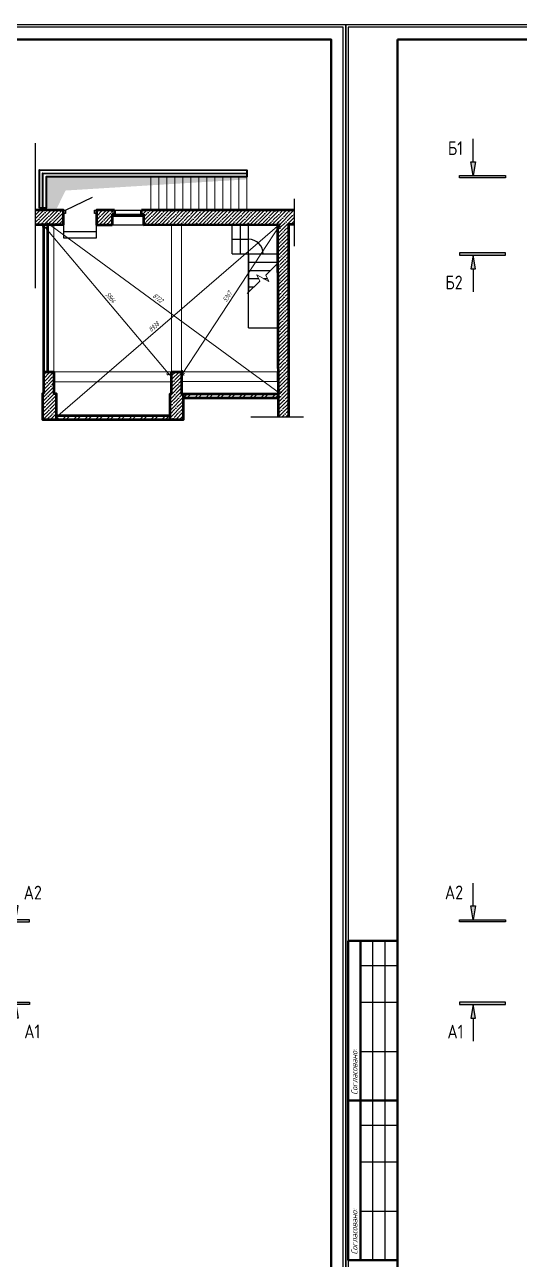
# Model space of a CAD drawing. Header units: millimetres. Extents: x -85477 to 745244, y -3684 to 128206.
# Drawn here: x 598569 to 613658, y 59667 to 97364 of the extents above; entities that cross this region are included whole.
import ezdxf
from ezdxf.enums import TextEntityAlignment as Align

# ---------------------------------------------------------------- set-up
doc = ezdxf.new("R2010")
doc.units = ezdxf.units.MM
doc.linetypes.add('ACAD_ISO02W100', pattern=[15, 12, -3])
doc.layers.add('БЛОКИ', color=7, linetype='Continuous')
doc.layers.add('ФОРМАТ', color=7, linetype='Continuous')
doc.layers.add('РАЗМЕРЫ', color=5, linetype='Continuous', lineweight=15)
doc.layers.add('СТЕНЫ 01', color=7, linetype='Continuous', lineweight=50)
doc.layers.add('ШТРИХОВКА', color=3, linetype='Continuous', transparency=0.5)
doc.styles.add('ism - 01', font='simplex.shx', dxfattribs={"width": 0.62, "oblique": 15, "height": 150})
doc.styles.add('ism - 02', font='simplex.shx', dxfattribs={"width": 0.8, "oblique": 15, "height": 150})
doc.styles.get("Standard").update_dxf_attribs({"font": 'arial.ttf'})
doc.styles.add('TITLE', font='romant.shx', dxfattribs={"width": 0.8})
doc.linetypes.add('ограждение2', pattern='A,6.35,-2.54,[132,ltypeshp.shx,S=2.54,R=0,X=-2.54,Y=0],-2.54,25.4', length=36.83)
doc.dimstyles.new('ism - 02', dxfattribs={"dimtxt": 150, "dimasz": 120, "dimexe": 50, "dimexo": 100, "dimgap": 65, "dimtad": 1, "dimdec": 0, "dimtxsty": 'ism - 01', "dimblk": 'OBLIQUE', "dimcen": 0, "dimdle": 50, "dimadec": 0, "dimazin": 0, "dimtfac": 1, "dimtdec": 0, "dimtmove": 1, "dimatfit": 3, "dimldrblk": 'OBLIQUE', "dimfxl": 1, "dimlwd": -1, "dimlwe": -1, "dimarcsym": 0})
doc.dimstyles.new('горизонтальный М100', dxfattribs={"dimscale": 100, "dimtxt": 3, "dimasz": 2, "dimexe": 2, "dimexo": 1, "dimgap": 1, "dimtad": 1, "dimtih": 1, "dimtoh": 1, "dimdec": 0, "dimzin": 1, "dimdsep": 46, "dimtxsty": 'Standard', "dimblk": 'OBLIQUE', "dimcen": 0, "dimdle": 2, "dimadec": 0, "dimazin": 0, "dimtfac": 1, "dimtdec": 0, "dimtmove": 0, "dimatfit": 3, "dimfxl": 1, "dimtolj": 1, "dimtzin": 0, "dimarcsym": 0})
pattern_1 = [(45, (31500, 6e-11), (-112.2532, 112.2532), []), (45, (31612.25, 6e-11), (-112.2532, 112.2532), [198.4375, -39.6875, 0, -39.6875])]

# ---------------------------------------------------------------- blocks, each defined once
blk = doc.blocks.new('*D318')
at = {"layer": 'Defpoints', "color": 0, "linetype": 'ByBlock', "ltscale": 1.333333, "transparency": 16777216}
for p in [(0, 594), (0, 594), (0, 0)]:
    blk.add_point(p, dxfattribs=at)
at = {"layer": 'ФОРМАТ', "color": 0, "linetype": 'ByBlock', "lineweight": -2, "ltscale": 1.333333, "transparency": 16777216}
blk.add_line((0, 0), (0, 594), dxfattribs=at)
at = {"layer": 'ФОРМАТ', "color": 0, "linetype": 'ByBlock', "lineweight": -2, "ltscale": 1.333333, "transparency": 16777216, "insert": (-25.29, 3.78), "char_height": 150, "attachment_point": 5, "style": 'ism - 02'}
blk.add_mtext('\\A1;{\\H0.012x;594}', dxfattribs=at)
blk = doc.blocks.new('_None')
blk = doc.blocks.new('*U130')
h = blk.add_hatch(color=0)
h.paths.add_polyline_path([(-750, -325), (-700, -325), (-700, -25)])
h.paths.add_polyline_path([(-700, -25), (-700, -325), (-650, -325)])
h.paths.add_polyline_path([(0, -25), (0, 25), (-1000, 25), (-1000, -25)])
h = blk.add_hatch(color=0)
h.paths.add_polyline_path([(11881, -325), (11831, -325), (11831, -25)])
h.paths.add_polyline_path([(11831, -25), (11831, -325), (11781, -325)])
h.paths.add_polyline_path([(11131, -25), (11131, 25), (12131, 25), (12131, -25)])
at = {"color": 0}
for p, q in [((0, 25), (-1000, 25)), ((-1000, 25), (-1000, -25)), ((0, -25), (0, 25)), ((11131, -25), (11131, 25)), ((11131, 25), (12131, 25)), ((12131, 25), (12131, -25)), ((-1000, -25), (0, -25)), ((-700, -25), (-750, -325)), ((-650, -325), (-700, -25)), ((12131, -25), (11131, -25)), ((11781, -325), (11831, -25)), ((11831, -25), (11881, -325)), ((-750, -325), (-650, -325)), ((-700, -325), (-700, -825)), ((11881, -325), (11781, -325)), ((11831, -325), (11831, -825))]:
    blk.add_line(p, q, dxfattribs=at)
at = {"color": 0, "style": 'TITLE', "width": 0.8}
for tag, p in [('ЗНАЧЕНИЕ_2', (-1070, -615)), ('ЗНАЧЕНИЕ_1', (12251, -620))]:
    blk.add_attdef(tag, text='', height=300, dxfattribs=at).set_placement(p, align=Align.MIDDLE_CENTER)
blk = doc.blocks.new('*U132')
h = blk.add_hatch(color=0)
h.paths.add_polyline_path([(-750, 325), (-700, 325), (-700, 25)])
h.paths.add_polyline_path([(-700, 25), (-700, 325), (-650, 325)])
h.paths.add_polyline_path([(0, 25), (0, -25), (-1000, -25), (-1000, 25)])
h = blk.add_hatch(color=0)
h.paths.add_polyline_path([(11881, 325), (11831, 325), (11831, 25)])
h.paths.add_polyline_path([(11831, 25), (11831, 325), (11781, 325)])
h.paths.add_polyline_path([(11131, 25), (11131, -25), (12131, -25), (12131, 25)])
at = {"color": 0}
for p, q in [((-700, 325), (-700, 825)), ((11831, 325), (11831, 825)), ((-750, 325), (-650, 325)), ((-700, 25), (-750, 325)), ((-650, 325), (-700, 25)), ((11881, 325), (11781, 325)), ((11781, 325), (11831, 25)), ((11831, 25), (11881, 325)), ((-1000, 25), (0, 25)), ((-1000, -25), (-1000, 25)), ((0, 25), (0, -25)), ((12131, 25), (11131, 25)), ((11131, 25), (11131, -25)), ((12131, -25), (12131, 25)), ((0, -25), (-1000, -25)), ((11131, -25), (12131, -25))]:
    blk.add_line(p, q, dxfattribs=at)
at = {"color": 0, "style": 'TITLE', "width": 0.8}
for tag, p in [('ЗНАЧЕНИЕ_2', (-1060, 615)), ('ЗНАЧЕНИЕ_1', (12220, 620))]:
    blk.add_attdef(tag, text='', height=300, dxfattribs=at).set_placement(p, align=Align.MIDDLE_CENTER)
blk = doc.blocks.new('*U1316')
h = blk.add_hatch(color=0)
h.paths.add_polyline_path([(-750, 325), (-700, 325), (-700, 25)])
h.paths.add_polyline_path([(-700, 25), (-700, 325), (-650, 325)])
h.paths.add_polyline_path([(0, 25), (0, -25), (-1000, -25), (-1000, 25)])
h = blk.add_hatch(color=0)
h.paths.add_polyline_path([(11381, 325), (11331, 325), (11331, 25)])
h.paths.add_polyline_path([(11331, 25), (11331, 325), (11281, 325)])
h.paths.add_polyline_path([(10631, 25), (10631, -25), (11631, -25), (11631, 25)])
at = {"color": 0}
for p, q in [((-700, 325), (-700, 825)), ((11331, 325), (11331, 825)), ((-750, 325), (-650, 325)), ((-700, 25), (-750, 325)), ((-650, 325), (-700, 25)), ((11381, 325), (11281, 325)), ((11281, 325), (11331, 25)), ((11331, 25), (11381, 325)), ((-1000, 25), (0, 25)), ((-1000, -25), (-1000, 25)), ((0, 25), (0, -25)), ((11631, 25), (10631, 25)), ((10631, 25), (10631, -25)), ((11631, -25), (11631, 25)), ((0, -25), (-1000, -25)), ((10631, -25), (11631, -25))]:
    blk.add_line(p, q, dxfattribs=at)
at = {"color": 0, "style": 'TITLE', "width": 0.8}
for tag, p in [('ЗНАЧЕНИЕ_2', (-1123, 615)), ('ЗНАЧЕНИЕ_1', (11751, 620))]:
    blk.add_attdef(tag, text='', height=300, dxfattribs=at).set_placement(p, align=Align.MIDDLE_CENTER)
blk = doc.blocks.new('*U1315')
h = blk.add_hatch(color=0)
h.paths.add_polyline_path([(-750, -325), (-700, -325), (-700, -25)])
h.paths.add_polyline_path([(-700, -25), (-700, -325), (-650, -325)])
h.paths.add_polyline_path([(0, -25), (0, 25), (-1000, 25), (-1000, -25)])
h = blk.add_hatch(color=0)
h.paths.add_polyline_path([(11473, -325), (11423, -325), (11423, -25)])
h.paths.add_polyline_path([(11423, -25), (11423, -325), (11373, -325)])
h.paths.add_polyline_path([(10723, -25), (10723, 25), (11723, 25), (11723, -25)])
at = {"color": 0}
for p, q in [((0, 25), (-1000, 25)), ((-1000, 25), (-1000, -25)), ((0, -25), (0, 25)), ((10723, -25), (10723, 25)), ((10723, 25), (11723, 25)), ((11723, 25), (11723, -25)), ((-1000, -25), (0, -25)), ((-700, -25), (-750, -325)), ((-650, -325), (-700, -25)), ((11723, -25), (10723, -25)), ((11373, -325), (11423, -25)), ((11423, -25), (11473, -325)), ((-750, -325), (-650, -325)), ((-700, -325), (-700, -825)), ((11473, -325), (11373, -325)), ((11423, -325), (11423, -825))]:
    blk.add_line(p, q, dxfattribs=at)
at = {"color": 0, "style": 'TITLE', "width": 0.8}
for tag, p in [('ЗНАЧЕНИЕ_2', (-1031, -615)), ('ЗНАЧЕНИЕ_1', (11811, -620))]:
    blk.add_attdef(tag, text='', height=300, dxfattribs=at).set_placement(p, align=Align.MIDDLE_CENTER)
blk = doc.blocks.new('*U1236')
at = {"layer": 'РАЗМЕРЫ', "color": 0, "ltscale": 100}
for p, q in [((-243, -243), (141, 141)), ((-146, -429), (-517, -234)), ((-517, -234), (-420, -420)), ((-243, -243), (-146, -429)), ((-804, -804), (-420, -420))]:
    blk.add_line(p, q, dxfattribs=at)
blk = doc.blocks.new('_Oblique')
at = {"color": 0, "lineweight": -2}
blk.add_line((-0.5, -0.5), (0.5, 0.5), dxfattribs=at)
blk = doc.blocks.new('*D1305')
at = {"layer": 'Defpoints', "color": 0}
for p in [(599273, 91254), (606305, 86094), (606327, 86124)]:
    blk.add_point(p, dxfattribs=at)
at = {"layer": 'РАЗМЕРЫ', "color": 0}
for p, q in [((599254, 91314), (606368, 86094)), ((599332, 91334), (599324, 91324)), ((606364, 86174), (606357, 86164))]:
    blk.add_line(p, q, dxfattribs=at)
at = {"layer": 'РАЗМЕРЫ', "color": 0, "xscale": 120, "yscale": 120, "zscale": 120}
for p, rotation in [((599295, 91284), 143.7311858460542), ((606327, 86124), 323.7311858460542)]:
    blk.add_blockref('_Oblique', p, dxfattribs=dict(at, rotation=rotation))
at = {"layer": 'РАЗМЕРЫ', "color": 0, "insert": (602633, 89016), "char_height": 150, "attachment_point": 5, "rotation": 323.7312, "style": 'ism - 01'}
blk.add_mtext('8722', dxfattribs=at)
blk = doc.blocks.new('*D1306')
at = {"layer": 'Defpoints', "color": 0}
for p in [(606291, 91261), (606313, 91235), (599528, 85417)]:
    blk.add_point(p, dxfattribs=at)
at = {"layer": 'РАЗМЕРЫ', "color": 0}
for p, q in [((599512, 85358), (606350, 91268)), ((606356, 91185), (606345, 91197)), ((599593, 85341), (599582, 85353))]:
    blk.add_line(p, q, dxfattribs=at)
at = {"layer": 'РАЗМЕРЫ', "color": 0, "xscale": 120, "yscale": 120, "zscale": 120}
for p, rotation in [((606313, 91235), 40.83074074858188), ((599550, 85391), 220.8307407485819)]:
    blk.add_blockref('_Oblique', p, dxfattribs=dict(at, rotation=rotation))
at = {"layer": 'РАЗМЕРЫ', "color": 0, "insert": (602510, 88140), "char_height": 150, "attachment_point": 5, "rotation": 40.8307, "style": 'ism - 01'}
blk.add_mtext('8938', dxfattribs=at)
blk = doc.blocks.new('*D1308')
at = {"layer": 'Defpoints', "color": 0}
for p in [(599273, 91254), (603051, 86769), (602966, 86698)]:
    blk.add_point(p, dxfattribs=at)
at = {"layer": 'РАЗМЕРЫ', "color": 0}
for p, q in [((599196, 91189), (599150, 91151)), ((599156, 91221), (602999, 86660)), ((602974, 86704), (602928, 86666))]:
    blk.add_line(p, q, dxfattribs=at)
at = {"layer": 'РАЗМЕРЫ', "color": 0, "xscale": 120, "yscale": 120, "zscale": 120}
for p, rotation in [((599188, 91183), 130.1095611311291), ((602966, 86698), 310.1095611311291)]:
    blk.add_blockref('_Oblique', p, dxfattribs=dict(at, rotation=rotation))
at = {"layer": 'РАЗМЕРЫ', "color": 0, "insert": (601190, 89035), "char_height": 150, "attachment_point": 5, "rotation": 310.1096, "style": 'ism - 01'}
blk.add_mtext('5864', dxfattribs=at)
blk = doc.blocks.new('*D1309')
at = {"layer": 'Defpoints', "color": 0}
for p in [(606291, 91261), (606343, 91227), (603353, 86769)]:
    blk.add_point(p, dxfattribs=at)
at = {"layer": 'РАЗМЕРЫ', "color": 0}
for p, q in [((603377, 86693), (606370, 91269)), ((606374, 91206), (606384, 91199)), ((603436, 86714), (603446, 86707))]:
    blk.add_line(p, q, dxfattribs=at)
at = {"layer": 'РАЗМЕРЫ', "color": 0, "xscale": 120, "yscale": 120, "zscale": 120}
for p, rotation in [((606343, 91227), 56.81324127813126), ((603405, 86735), 236.8132412781312)]:
    blk.add_blockref('_Oblique', p, dxfattribs=dict(at, rotation=rotation))
at = {"layer": 'РАЗМЕРЫ', "color": 0, "insert": (604750, 89061), "char_height": 150, "attachment_point": 5, "rotation": 56.8132, "style": 'ism - 01'}
blk.add_mtext('5367', dxfattribs=at)
blk = doc.blocks.new('*U316')
at = {"layer": 'ФОРМАТ', "linetype": 'ByBlock', "lineweight": -2, "ltscale": 1.333333}
for p, q in [((0, 594), (-420, 594)), ((-420, 594), (-420, 0)), ((0, 0), (0, 594))]:
    blk.add_line(p, q, dxfattribs=at)
at = {"layer": 'ФОРМАТ', "linetype": 'ByBlock', "lineweight": -2}
for p, q in [((-409, 156), (-409, 221)), ((-404, 156), (-404, 221)), ((-409, 91), (-409, 156)), ((-404, 91), (-404, 156))]:
    blk.add_line(p, q, dxfattribs=at)
at = {"layer": 'ФОРМАТ', "linetype": 'ByBlock', "lineweight": -2, "ltscale": 1.333333}
blk.add_lwpolyline([(-419, 1), (-1, 1), (-1, 593), (-419, 593)], close=True, dxfattribs=at)
at = {"layer": 'ФОРМАТ', "linetype": 'ByBlock', "lineweight": 40}
blk.add_lwpolyline([(-399, 588), (-6, 588), (-6, 6), (-399, 6)], close=True, dxfattribs=at)
for points in [[(-399, 221), (-419, 221), (-419, 156), (-399, 156)], [(-414, 156), (-414, 221)], [(-399, 156), (-419, 156), (-419, 91), (-399, 91)], [(-414, 91), (-414, 156)]]:
    blk.add_lwpolyline(points, dxfattribs=at)
at = {"layer": 'ФОРМАТ', "linetype": 'ByBlock', "lineweight": -2}
for points in [[(-414, 211), (-399, 211)], [(-414, 196), (-399, 196)], [(-414, 176), (-399, 176)], [(-414, 146), (-399, 146)], [(-414, 131), (-399, 131)], [(-414, 111), (-399, 111)]]:
    blk.add_lwpolyline(points, dxfattribs=at)
at = {"layer": 'ФОРМАТ', "linetype": 'ByBlock', "lineweight": -2, "style": 'ism - 02', "oblique": 15, "width": 0.8}
blk.add_text('Согласовано:', height=2.5, rotation=90, dxfattribs=at).set_placement((-415.23, 158.37))
at = {"layer": 'ФОРМАТ', "lineweight": -2, "style": 'ism - 02', "oblique": 15, "width": 0.8}
blk.add_text('Согласовано:', height=2.5, rotation=90, dxfattribs=at).set_placement((-415.23, 93.37))
at = {"layer": 'ФОРМАТ', "linetype": 'ByBlock', "lineweight": -2, "ltscale": 1.333333}
dim = blk.add_linear_dim(base=(0, 594), p1=(0, 0), p2=(0, 594), angle=90, text='{\\H0.012x;<>}', dimstyle='горизонтальный М100', override={"dimscale": 1, "dimasz": 0, "dimexe": 0, "dimexo": 0, "dimtxsty": 'ism - 02', "dimblk1": 'None', "dimblk2": 'None', "dimsah": 1, "dimdle": 0, "dimse1": 1, "dimse2": 1, "dimtmove": 2, "dimfxl": 0}, dxfattribs=at)
dim.commit()
dim.dimension.update_dxf_attribs({"geometry": '*D318', "text_midpoint": (-25.29, 3.78), "dimtype": 160})

msp = doc.modelspace()

# ---------------------------------------------------------------- hatches: boundary and pattern name
h = msp.add_hatch()
h.set_pattern_fill('ANSI35', color=256, scale=25, style=0)
h.set_pattern_definition(pattern_1)
h.paths.add_polyline_path([(600756.8, 91696.7), (601306.8, 91696.7), (601306.8, 91576.7), (601241.8, 91576.7), (601241.8, 91546.7), (601241.8, 91516.7), (601241.8, 91256), (600756.8, 91253.7), (600756.8, 91598.8)])
h.paths.add_polyline_path([(598888.9, 91696.7), (599756.8, 91696.7), (599756.8, 91598.8), (599756.8, 91262.7), (598888.9, 91258.5)])
h = msp.add_hatch()
h.set_pattern_fill('ANSI35', color=256, scale=25, style=0)
h.set_pattern_definition(pattern_1)
h.paths.add_polyline_path([(602128.8, 91696.7), (606788.1, 91696.7), (606788.1, 91276.7), (606625.5, 91276.7), (606625.5, 85390.5), (606307, 85390.5), (606305.4, 85973.7), (606305.1, 86093.7), (606293.8, 90086.1), (606293.1, 90362.4), (606290.5, 91260.7), (605892.5, 91260.7), (603804.5, 91262.7), (603352.5, 91262.7), (603050.5, 91262.7), (602642.5, 91262.7), (602193.8, 91260.6), (602193.8, 91516.7), (602193.8, 91546.7), (602193.8, 91576.7), (602128.8, 91576.7)])
h = msp.add_hatch()
h.set_pattern_fill('ANSI32', color=256, scale=25, style=0)
h.set_pattern_definition([(45, (31500, 6e-11), (-168.3798, 168.3798), []), (45, (31612.25, 6e-11), (-168.3798, 168.3798), [])])
h.paths.add_polyline_path([(599527.5, 85416.7), (603003.5, 85418.7), (603003.5, 85298.7), (599527.5, 85296.7)])
h.paths.add_polyline_path([(603407.5, 86093.7), (606305.1, 86093.7), (606305.4, 85973.7), (603407.5, 85973.7)])
at = {"layer": 'ШТРИХОВКА', "true_color": 0x636466}
h = msp.add_hatch(color=251, dxfattribs=at)
h.dxf.hatch_style = 1
h.paths.add_polyline_path([(599221.8, 91758.9), (599550.2, 91759.1), (599815.1, 92300.1), (605346.8, 92640), (605346.8, 92717.1), (599221.8, 92717.1)])
at = {"layer": 'ШТРИХОВКА', "true_color": 0x000000}
h = msp.add_hatch(dxfattribs=at)
h.set_pattern_fill('ANSI35', color=18, scale=25)
h.set_pattern_definition([(45, (43571.24, 87.36), (-112.2532, 112.2532), []), (45, (43683.5, 87.36), (-112.2532, 112.2532), [198.4375, -39.6875, 0, -39.6875])])
h.paths.add_polyline_path([(599152.5, 86759.7), (599462.5, 86759.7), (599462.5, 86104.7), (599527.5, 86104.7), (599527.5, 85296.7), (599122.5, 85296.7), (599122.5, 86108.7), (599152.5, 86108.7)])
h.paths.add_polyline_path([(603050.5, 86768.7), (603352.5, 86768.7), (603352.5, 86093.7), (603407.5, 86093.7), (603407.5, 85298.7), (603003.5, 85298.7), (603003.5, 86090.7), (603050.5, 86090.7)])

# ---------------------------------------------------------------- linework, layer by layer
for p, q in [((598888.9, 93743.3), (598888.9, 89320)), ((599221.8, 92717.1), (599756.8, 92717.1)), ((606788.1, 92043.5), (606788.1, 90601.2)), ((601306.8, 91696.7), (602128.8, 91696.7)), ((601306.8, 91696.7), (601306.8, 91576.7)), ((602128.8, 91696.7), (602128.8, 91576.7)), ((599756.8, 91253.7), (599756.8, 90853.7)), ((600756.8, 90853.7), (600756.8, 91254.2)), ((601241.8, 91576.7), (602193.8, 91576.7)), ((601241.8, 91546.7), (602193.8, 91546.7)), ((601241.8, 91516.7), (602193.8, 91516.7)), ((601241.8, 91254.4), (602193.8, 91255.4)), ((604899.2, 90362.4), (604899.2, 91259.6)), ((605149.2, 90362.4), (605149.2, 91259.6)), ((605399.2, 90362.4), (605399.2, 91259.6)), ((599756.8, 91053.7), (600756.8, 91053.7)), ((599756.8, 90853.7), (600756.8, 90853.7)), ((604899.2, 90811), (605399.2, 90811)), ((604899.2, 90362.4), (605399.2, 90362.4)), ((605399.2, 88112.4), (605399.2, 90362.4)), ((605399.2, 90362.4), (606293.1, 90362.4)), ((605399.2, 90112.4), (606293.1, 90112.4)), ((605399.2, 89862.4), (606070.2, 89862.4)), ((605399.2, 89612.4), (605703.9, 89612.4)), ((605399.2, 89362.4), (605570.2, 89362.4)), ((605855.4, 89612.4), (605973.3, 89612.4)), ((605399.2, 88112.4), (606293.1, 88112.4)), ((605471, 85390.5), (607075.1, 85390.5))]:
    msp.add_line(p, q)
msp.add_lwpolyline([(599814.1, 91696.7), (600634.9, 92101.1)])
for points in [[(599756.8, 91696.7), (599814.1, 91696.7), (599814.1, 91598.8), (599756.8, 91598.8)], [(600699.6, 91696.7), (600756.8, 91696.7), (600756.8, 91598.8), (600699.6, 91598.8)]]:
    msp.add_lwpolyline(points, close=True)
at = {"const_width": 50}
msp.add_lwpolyline([(604899.2, 90362.4), (605399.2, 90362.4), (605399.2, 89191.4)], dxfattribs=at)
msp.add_arc((605399.2, 90362.4), 448.6, 0, 90)
at = {"layer": 'РАЗМЕРЫ', "color": 0, "lineweight": 35}
msp.add_lwpolyline([(599020, 91758.8), (599022.2, 92928.8), (605347.2, 92916.9), (605346.8, 92716.9), (599221.8, 92717.1), (599221.8, 91758.9)], close=True, dxfattribs=at)
at = {"layer": 'РАЗМЕРЫ', "color": 0, "linetype": 'ограждение2', "lineweight": 35, "ltscale": 0.2}
msp.add_lwpolyline([(599120.9, 91758.8), (599120.9, 92828.6), (605347, 92816.9)], dxfattribs=at)
at = {"layer": 'РАЗМЕРЫ', "color": 0}
for points in [[(602665.6, 92716.9), (602421.8, 92716.9), (602421.8, 91708.7), (602665.6, 91708.7)], [(602909.3, 92716.9), (602665.6, 92716.9), (602665.6, 91708.7), (602909.3, 91708.7)], [(603153.1, 92716.9), (602909.3, 92716.9), (602909.3, 91708.7), (603153.1, 91708.7)], [(603396.8, 92716.9), (603153.1, 92716.9), (603153.1, 91708.7), (603396.8, 91708.7)], [(603640.6, 92716.9), (603396.8, 92716.9), (603396.8, 91708.7), (603640.6, 91708.7)], [(603884.3, 92716.9), (603640.6, 92716.9), (603640.6, 91708.7), (603884.3, 91708.7)], [(604128.1, 92716.9), (603884.3, 92716.9), (603884.3, 91708.7), (604128.1, 91708.7)], [(604371.8, 92716.9), (604128.1, 92716.9), (604128.1, 91708.7), (604371.8, 91708.7)], [(604615.6, 92716.9), (604371.8, 92716.9), (604371.8, 91708.7), (604615.6, 91708.7)], [(604859.3, 92716.9), (604615.6, 92716.9), (604615.6, 91708.7), (604859.3, 91708.7)], [(605103.1, 92716.9), (604859.3, 92716.9), (604859.3, 91708.7), (605103.1, 91708.7)], [(605346.8, 92716.9), (605103.1, 92716.9), (605103.1, 91708.7), (605346.8, 91708.7)]]:
    msp.add_lwpolyline(points, close=True, dxfattribs=at)
for points in [[(602421.8, 92212.8, 0, 0, 0), (605010.8, 92212.8, 112, 0, 0), (605346.8, 92212.8, 0, 0, 0)], [(605847.8, 90362.4, 0, 0, 0), (605846.1, 89938, 112, 0, 0), (605846.1, 89612.4, 0, 0, 0)]]:
    msp.add_lwpolyline(points, format="xyseb", dxfattribs=at)
at = {"layer": 'РАЗМЕРЫ', "color": 0, "linetype": 'ACAD_ISO02W100', "ltscale": 0.5}
for points in [[(599152.5, 86759.7), (599462.5, 86759.7), (599462.5, 91253.7), (599152.5, 91253.7)], [(603050.5, 86768.7), (603352.5, 86768.7), (603352.5, 91262.7), (603050.5, 91262.7)], [(599462.5, 86759.7), (599462.5, 86459.7), (603050.5, 86459.7), (603050.5, 86759.7)], [(603352.5, 86768.7), (603352.5, 86468.7), (606267.5, 86468.7), (606267.5, 86768.7)]]:
    msp.add_lwpolyline(points, close=True, dxfattribs=at)
at = {"layer": 'СТЕНЫ 01'}
for p, q in [((601306.8, 91696.7), (601306.8, 91576.7)), ((602128.8, 91576.7), (602128.8, 91696.7)), ((599152.5, 86759.7), (599152.5, 91253.7)), ((599272.5, 86759.7), (599272.5, 91253.7)), ((601306.8, 91576.7), (601241.8, 91576.7)), ((601241.8, 91576.7), (601241.8, 91254.3)), ((602128.8, 91576.7), (602193.8, 91576.7)), ((602193.8, 91576.7), (602193.8, 91255.4)), ((603407.5, 86093.7), (606305.1, 86093.7)), ((603407.5, 85973.7), (606305.4, 85973.7)), ((603003.5, 85418.7), (599527.5, 85416.7)), ((603003.5, 85298.7), (599527.5, 85296.7))]:
    msp.add_line(p, q, dxfattribs=at)
for points in [[(598888.9, 91258.5), (599756.8, 91262.7), (599756.8, 91696.7), (598888.9, 91696.7)], [(601306.8, 91696.7), (600756.8, 91696.7), (600756.8, 91253.7), (601241.8, 91254.3)], [(606788.1, 91696.7), (602128.8, 91696.7)], [(602193.8, 91255.4), (606290.5, 91260.7)], [(606307, 85390.5), (606290.5, 91260.7), (606290.5, 91260.7)], [(606625.5, 85390.5), (606625.5, 91276.7), (606788.1, 91276.7)]]:
    msp.add_lwpolyline(points, dxfattribs=at)
for points in [[(599152.5, 86759.7), (599462.5, 86759.7), (599462.5, 86104.7), (599527.5, 86104.7), (599527.5, 85296.7), (599122.5, 85296.7), (599122.5, 86108.7), (599152.5, 86108.7)], [(603050.5, 86768.7), (603352.5, 86768.7), (603352.5, 86093.7), (603407.5, 86093.7), (603407.5, 85298.7), (603003.5, 85298.7), (603003.5, 86090.7), (603050.5, 86090.7)]]:
    msp.add_lwpolyline(points, close=True, dxfattribs=at)

# ---------------------------------------------------------------- block references
at = {"layer": 'БЛОКИ'}
ref = msp.add_blockref('*U1315', (628244.8, 92724.9), dxfattribs=dict(at, xscale=1.4, yscale=1.4, zscale=1.4, rotation=180))
ref.add_attrib('ЗНАЧЕНИЕ_1', 'Б1', dxfattribs={"layer": '0', "color": 0, "height": 420, "style": 'TITLE', "width": 0.8}).set_placement((611708.9, 93593.3), align=Align.MIDDLE_CENTER)
ref.add_attrib('ЗНАЧЕНИЕ_2', 'Б1', dxfattribs={"layer": '0', "color": 0, "height": 420, "style": 'TITLE', "width": 0.8}).set_placement((629687.9, 93586.2), align=Align.MIDDLE_CENTER)
ref = msp.add_blockref('*U1316', (628116.4, 90361.3), dxfattribs=dict(at, xscale=1.4, yscale=1.4, zscale=1.4, rotation=180))
ref.add_attrib('ЗНАЧЕНИЕ_1', 'Б2', dxfattribs={"layer": '0', "color": 0, "height": 420, "style": 'TITLE', "width": 0.8}).set_placement((611665.6, 89493), align=Align.MIDDLE_CENTER)
ref.add_attrib('ЗНАЧЕНИЕ_2', 'Б2', dxfattribs={"layer": '0', "color": 0, "height": 420, "style": 'TITLE', "width": 0.8}).set_placement((629688.9, 89500), align=Align.MIDDLE_CENTER)
ref = msp.add_blockref('*U130', (597316.4, 70001.7), dxfattribs=dict(at, xscale=1.4, yscale=1.4, zscale=1.4, rotation=180))
ref.add_attrib('ЗНАЧЕНИЕ_1', 'А2', dxfattribs={"layer": '0', "color": 0, "height": 420, "style": 'TITLE', "width": 0.8}).set_placement((580165.6, 70870), align=Align.MIDDLE_CENTER)
ref.add_attrib('ЗНАЧЕНИЕ_2', 'А2', dxfattribs={"layer": '0', "color": 0, "height": 420, "style": 'TITLE', "width": 0.8}).set_placement((598814.7, 70863), align=Align.MIDDLE_CENTER)
ref = msp.add_blockref('*U130', (628816.4, 70001.7), dxfattribs=dict(at, xscale=1.4, yscale=1.4, zscale=1.4, rotation=180))
ref.add_attrib('ЗНАЧЕНИЕ_1', 'А2', dxfattribs={"layer": '0', "color": 0, "height": 420, "style": 'TITLE', "width": 0.8}).set_placement((611665.6, 70870), align=Align.MIDDLE_CENTER)
ref.add_attrib('ЗНАЧЕНИЕ_2', 'А2', dxfattribs={"layer": '0', "color": 0, "height": 420, "style": 'TITLE', "width": 0.8}).set_placement((630314.7, 70863), align=Align.MIDDLE_CENTER)
ref = msp.add_blockref('*U132', (597316.4, 67486.9), dxfattribs=dict(at, xscale=1.4, yscale=1.4, zscale=1.4, rotation=180))
ref.add_attrib('ЗНАЧЕНИЕ_1', 'А1', dxfattribs={"layer": '0', "color": 0, "height": 420, "style": 'TITLE', "width": 0.8}).set_placement((580208.9, 66618.5), align=Align.MIDDLE_CENTER)
ref.add_attrib('ЗНАЧЕНИЕ_2', 'А1', dxfattribs={"layer": '0', "color": 0, "height": 420, "style": 'TITLE', "width": 0.8}).set_placement((598800.4, 66625.6), align=Align.MIDDLE_CENTER)
ref = msp.add_blockref('*U132', (628816.4, 67486.9), dxfattribs=dict(at, xscale=1.4, yscale=1.4, zscale=1.4, rotation=180))
ref.add_attrib('ЗНАЧЕНИЕ_1', 'А1', dxfattribs={"layer": '0', "color": 0, "height": 420, "style": 'TITLE', "width": 0.8}).set_placement((611708.9, 66618.5), align=Align.MIDDLE_CENTER)
ref.add_attrib('ЗНАЧЕНИЕ_2', 'А1', dxfattribs={"layer": '0', "color": 0, "height": 420, "style": 'TITLE', "width": 0.8}).set_placement((630300.4, 66625.6), align=Align.MIDDLE_CENTER)
at = {"layer": 'РАЗМЕРЫ', "color": 0}
msp.add_blockref('*U1236', (606163.8, 89956), dxfattribs=at)
at = {"layer": 'ФОРМАТ', "ltscale": 1.333333, "xscale": 75, "yscale": 75, "zscale": 75}
for p in [(608364.2, 52813.5), (639864.2, 52813.5)]:
    msp.add_blockref('*U316', p, dxfattribs=at)

# ---------------------------------------------------------------- dimensions: what is measured, and where the dimension line sits
at = {"layer": 'РАЗМЕРЫ'}
for base, p1, p2, angle, picture, middle in [((602966.5, 86697.9), (599272.5, 91253.7), (603050.5, 86768.7), 310.10956, '*D1308', (601190.3, 89035.4)), ((606342.5, 91226.7), (603352.5, 86768.7), (606290.5, 91260.7), 56.81324, '*D1309', (604750.1, 89061.4))]:
    dim = msp.add_linear_dim(base=base, p1=p1, p2=p2, angle=angle, dimstyle='ism - 02', override={"dimlfac": 1, "dimtxsty": 'ism - 01', "dimtolj": 0}, dxfattribs=at)
    dim.commit()
    dim.dimension.update_dxf_attribs({"geometry": picture, "text_midpoint": middle})
for base, p1, p2, angle, picture, middle in [((606327.3038, 86124.0379), (599272.545, 91253.7128), (606305.0532, 86093.7128), 323.73119, '*D1305', (602546.4333, 88898.1963)), ((606312.6, 91235.1), (599527.5, 85416.7), (606290.5, 91260.7), 40.83074, '*D1306', (602604.1, 88030.6))]:
    dim = msp.add_linear_dim(base=base, p1=p1, p2=p2, angle=angle, dimstyle='ism - 02', override={"dimlfac": 1, "dimtxsty": 'ism - 01', "dimtolj": 0}, dxfattribs=at)
    dim.commit()
    dim.dimension.update_dxf_attribs({"geometry": picture, "text_midpoint": middle, "dimtype": 160})

doc.saveas('drawing.dxf')
